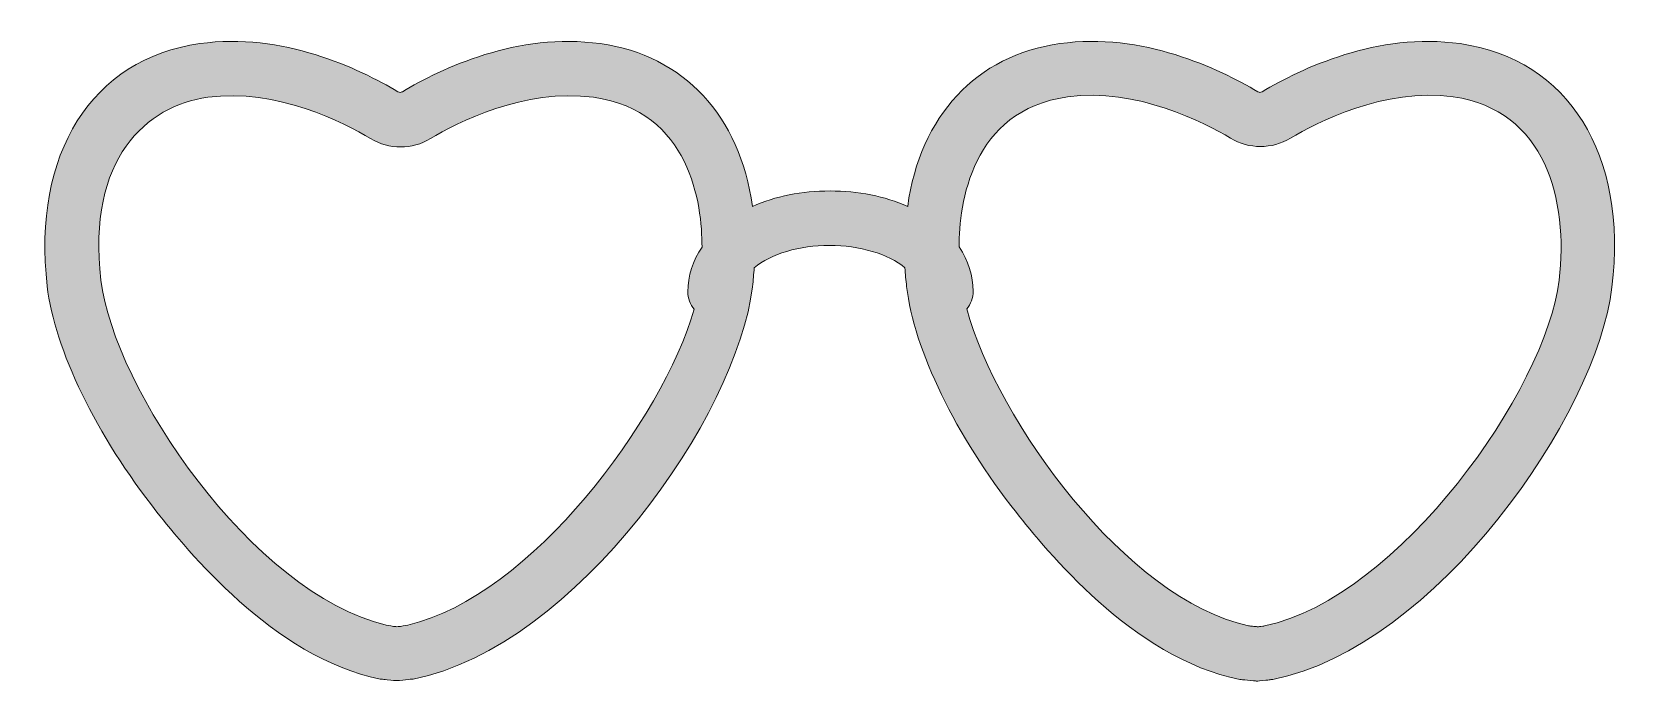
# Model space of a CAD drawing. Header units: inches. Extents: x 4 to 793, y -339 to -18.
import ezdxf

# ---------------------------------------------------------------- set-up
doc = ezdxf.new("R2010")
doc.units = ezdxf.units.IN
doc.header["$MEASUREMENT"] = 0
doc.layers.add('Layer 1', color=7, linetype='Continuous')

msp = doc.modelspace()

# ---------------------------------------------------------------- hatches: boundary and pattern name
at = {"layer": 'Layer 1', "true_color": 0xffffff}
h = msp.add_hatch(color=7, dxfattribs=at)
h.dxf.hatch_style = 2
edge = h.paths.add_edge_path()
edge.add_spline(control_points=[(709.72, -23.96), (709.72, -23.96), (709.71, -23.96), (709.71, -23.96), (668.99, -18.17), (630.91, -36.34), (611.84, -47.69), (611.84, -47.69), (611.64, -47.82), (611.64, -47.82), (611.11, -48.17), (610.34, -48.17), (609.81, -47.82), (609.81, -47.82), (609.61, -47.69), (609.61, -47.69), (590.54, -36.34), (552.47, -18.17), (511.74, -23.95), (470.45, -29.75), (442.72, -59.61), (436.55, -104.37), (425.22, -99.39), (412.09, -96.78), (398.17, -96.78), (384.25, -96.78), (371.13, -99.39), (359.8, -104.37), (353.64, -59.62), (325.92, -29.76), (284.61, -23.96), (243.88, -18.17), (205.81, -36.34), (186.74, -47.69), (186.74, -47.69), (186.53, -47.82), (186.53, -47.82), (186.01, -48.17), (185.24, -48.17), (184.71, -47.82), (184.71, -47.82), (184.51, -47.69), (184.51, -47.69), (165.44, -36.34), (127.36, -18.17), (86.65, -23.95), (33.23, -31.34), (3.61, -78.38), (11.17, -143.8), (14.73, -174.9), (35.51, -217.69), (65.42, -255.49), (79.63, -273.3), (122.87, -327.49), (175.84, -337.98), (175.84, -337.98), (176.54, -338.06), (176.54, -338.06), (176.9, -338.08), (177.98, -338.21), (179.17, -338.33), (182.27, -338.67), (183.19, -338.77), (183.75, -338.77), (184.06, -338.77), (184.08, -338.77), (186.95, -338.48), (188.75, -338.31), (190.9, -338.09), (191.23, -338.06), (191.23, -338.06), (192.13, -337.98), (192.13, -337.98), (272.71, -322), (352.46, -207.49), (359.83, -144.08), (360.23, -140.88), (360.46, -137.77), (360.66, -134.74), (368.9, -127.86), (382.96, -123.65), (397.94, -123.65), (412.66, -123.65), (427.03, -127.96), (435.21, -134.74), (435.42, -137.77), (435.65, -140.88), (436.04, -144.03), (439.6, -175.14), (460.38, -217.93), (490.29, -255.72), (504.5, -273.53), (547.74, -327.72), (600.71, -338.21), (600.71, -338.21), (601.44, -338.29), (601.44, -338.29), (601.94, -338.32), (604.09, -338.54), (605.89, -338.72), (608.76, -339), (608.78, -339), (609.09, -339), (609.65, -339), (610.57, -338.91), (613.68, -338.57), (614.86, -338.44), (615.94, -338.32), (616.1, -338.3), (616.1, -338.3), (617, -338.21), (617, -338.21), (697.58, -322.24), (777.33, -207.73), (784.7, -144.3), (792.7, -78.84), (763.27, -31.61), (709.72, -23.96)], knot_values=[0, 0, 0, 0, 1, 1, 1, 2, 2, 2, 3, 3, 3, 4, 4, 4, 5, 5, 5, 6, 6, 6, 7, 7, 7, 8, 8, 8, 9, 9, 9, 10, 10, 10, 11, 11, 11, 12, 12, 12, 13, 13, 13, 14, 14, 14, 15, 15, 15, 16, 16, 16, 17, 17, 17, 18, 18, 18, 19, 19, 19, 20, 20, 20, 21, 21, 21, 22, 22, 22, 23, 23, 23, 24, 24, 24, 25, 25, 25, 26, 26, 26, 27, 27, 27, 28, 28, 28, 29, 29, 29, 30, 30, 30, 31, 31, 31, 32, 32, 32, 33, 33, 33, 34, 34, 34, 35, 35, 35, 36, 36, 36, 37, 37, 37, 38, 38, 38, 39, 39, 39, 39], degree=3, periodic=1)
edge = h.paths.add_edge_path()
edge.add_spline(control_points=[(605.1, -311.71), (544.63, -298.73), (480.9, -210.36), (465.76, -155.06), (467.81, -152.66), (468.94, -149.6), (468.94, -146.3), (468.94, -138.74), (466.59, -131.34), (461.94, -124.31), (462.05, -103.18), (467.88, -56.97), (515.6, -50.26), (549.59, -45.57), (583.28, -62.97), (596.16, -70.65), (605.29, -76.18), (616.63, -76.18), (625.73, -70.67), (638.64, -62.97), (672.33, -45.56), (706.3, -50.26), (751.94, -56.78), (763.24, -101.33), (758.61, -140.85), (758.61, -140.85), (758.61, -140.86), (758.61, -140.86), (752.29, -194.88), (679.44, -297.7), (613.03, -311.77), (613.03, -311.77), (612.6, -311.9), (612.6, -311.9), (612.45, -311.91), (612.3, -311.9), (612.13, -311.91), (612.13, -311.91), (611.21, -312), (611.21, -312), (610.9, -312.06), (610.32, -312.13), (609.27, -312.14), (609.27, -312.14), (608.98, -312.11), (608.98, -312.11), (608.22, -312.02), (607.09, -311.91), (606.4, -311.91), (606.39, -311.91), (606.38, -311.91), (606.37, -311.91), (606.25, -311.9), (606.13, -311.87), (606.01, -311.85), (605.69, -311.79), (605.38, -311.74), (605.1, -311.71)], knot_values=[0, 0, 0, 0, 1, 1, 1, 2, 2, 2, 3, 3, 3, 4, 4, 4, 5, 5, 5, 6, 6, 6, 7, 7, 7, 8, 8, 8, 9, 9, 9, 10, 10, 10, 11, 11, 11, 12, 12, 12, 13, 13, 13, 14, 14, 14, 15, 15, 15, 16, 16, 16, 17, 17, 17, 18, 18, 18, 19, 19, 19, 19], degree=3, periodic=1)
edge = h.paths.add_edge_path()
edge.add_spline(control_points=[(331.02, -155.26), (315.38, -209.41), (250.51, -297.1), (189.47, -311.33), (189.47, -311.33), (189.39, -311.34), (189.39, -311.34), (187.99, -311.7), (186.3, -311.9), (184.68, -312.1), (184.68, -312.1), (183.81, -312.14), (183.81, -312.14), (183.81, -312.14), (183.53, -312.1), (183.53, -312.1), (181.9, -311.9), (180.22, -311.7), (178.75, -311.33), (112.47, -295.72), (43.98, -194.04), (37.74, -140.85), (30.66, -80.55), (60.35, -54.64), (90.5, -50.49), (124.48, -45.8), (158.17, -63.2), (171.05, -70.88), (180.18, -76.42), (191.53, -76.42), (200.63, -70.9), (213.53, -63.2), (247.24, -45.8), (281.2, -50.49), (329.29, -57.25), (334.89, -103.38), (334.88, -124.49), (330.29, -131.26), (327.87, -138.85), (327.87, -146.54), (327.87, -149.82), (328.99, -152.86), (331.02, -155.26)], knot_values=[0, 0, 0, 0, 1, 1, 1, 2, 2, 2, 3, 3, 3, 4, 4, 4, 5, 5, 5, 6, 6, 6, 7, 7, 7, 8, 8, 8, 9, 9, 9, 10, 10, 10, 11, 11, 11, 12, 12, 12, 13, 13, 13, 14, 14, 14, 14], degree=3, periodic=1)

# ---------------------------------------------------------------- linework, layer by layer
at = {"layer": 'Layer 1', "lineweight": 0}
for points, knots in [([(709.72, -23.96), (709.72, -23.96), (709.71, -23.96), (709.71, -23.96), (668.99, -18.17), (630.91, -36.34), (611.84, -47.69), (611.84, -47.69), (611.64, -47.82), (611.64, -47.82), (611.11, -48.17), (610.34, -48.17), (609.81, -47.82), (609.81, -47.82), (609.61, -47.69), (609.61, -47.69), (590.54, -36.34), (552.47, -18.17), (511.74, -23.95), (470.45, -29.75), (442.72, -59.61), (436.55, -104.37), (425.22, -99.39), (412.09, -96.78), (398.17, -96.78), (384.25, -96.78), (371.13, -99.39), (359.8, -104.37), (353.64, -59.62), (325.92, -29.76), (284.61, -23.96), (243.88, -18.17), (205.81, -36.34), (186.74, -47.69), (186.74, -47.69), (186.53, -47.82), (186.53, -47.82), (186.01, -48.17), (185.24, -48.17), (184.71, -47.82), (184.71, -47.82), (184.51, -47.69), (184.51, -47.69), (165.44, -36.34), (127.36, -18.17), (86.65, -23.95), (33.23, -31.34), (3.61, -78.38), (11.17, -143.8), (14.73, -174.9), (35.51, -217.69), (65.42, -255.49), (79.63, -273.3), (122.87, -327.49), (175.84, -337.98), (175.84, -337.98), (176.54, -338.06), (176.54, -338.06), (176.9, -338.08), (177.98, -338.21), (179.17, -338.33), (182.27, -338.67), (183.19, -338.77), (183.75, -338.77), (184.06, -338.77), (184.08, -338.77), (186.95, -338.48), (188.75, -338.31), (190.9, -338.09), (191.23, -338.06), (191.23, -338.06), (192.13, -337.98), (192.13, -337.98), (272.71, -322), (352.46, -207.49), (359.83, -144.08), (360.23, -140.88), (360.46, -137.77), (360.66, -134.74), (368.9, -127.86), (382.96, -123.65), (397.94, -123.65), (412.66, -123.65), (427.03, -127.96), (435.21, -134.74), (435.42, -137.77), (435.65, -140.88), (436.04, -144.03), (439.6, -175.14), (460.38, -217.93), (490.29, -255.72), (504.5, -273.53), (547.74, -327.72), (600.71, -338.21), (600.71, -338.21), (601.44, -338.29), (601.44, -338.29), (601.94, -338.32), (604.09, -338.54), (605.89, -338.72), (608.76, -339), (608.78, -339), (609.09, -339), (609.65, -339), (610.57, -338.91), (613.68, -338.57), (614.86, -338.44), (615.94, -338.32), (616.1, -338.3), (616.1, -338.3), (617, -338.21), (617, -338.21), (697.58, -322.24), (777.33, -207.73), (784.7, -144.3), (792.7, -78.84), (763.27, -31.61), (709.72, -23.96)], [0, 0, 0, 0, 1, 1, 1, 2, 2, 2, 3, 3, 3, 4, 4, 4, 5, 5, 5, 6, 6, 6, 7, 7, 7, 8, 8, 8, 9, 9, 9, 10, 10, 10, 11, 11, 11, 12, 12, 12, 13, 13, 13, 14, 14, 14, 15, 15, 15, 16, 16, 16, 17, 17, 17, 18, 18, 18, 19, 19, 19, 20, 20, 20, 21, 21, 21, 22, 22, 22, 23, 23, 23, 24, 24, 24, 25, 25, 25, 26, 26, 26, 27, 27, 27, 28, 28, 28, 29, 29, 29, 30, 30, 30, 31, 31, 31, 32, 32, 32, 33, 33, 33, 34, 34, 34, 35, 35, 35, 36, 36, 36, 37, 37, 37, 38, 38, 38, 39, 39, 39, 39]), ([(331.02, -155.26), (315.38, -209.41), (250.51, -297.1), (189.47, -311.33), (189.47, -311.33), (189.39, -311.34), (189.39, -311.34), (187.99, -311.7), (186.3, -311.9), (184.68, -312.1), (184.68, -312.1), (183.81, -312.14), (183.81, -312.14), (183.81, -312.14), (183.53, -312.1), (183.53, -312.1), (181.9, -311.9), (180.22, -311.7), (178.75, -311.33), (112.47, -295.72), (43.98, -194.04), (37.74, -140.85), (30.66, -80.55), (60.35, -54.64), (90.5, -50.49), (124.48, -45.8), (158.17, -63.2), (171.05, -70.88), (180.18, -76.42), (191.53, -76.42), (200.63, -70.9), (213.53, -63.2), (247.24, -45.8), (281.2, -50.49), (329.29, -57.25), (334.89, -103.38), (334.88, -124.49), (330.29, -131.26), (327.87, -138.85), (327.87, -146.54), (327.87, -149.82), (328.99, -152.86), (331.02, -155.26)], [0, 0, 0, 0, 1, 1, 1, 2, 2, 2, 3, 3, 3, 4, 4, 4, 5, 5, 5, 6, 6, 6, 7, 7, 7, 8, 8, 8, 9, 9, 9, 10, 10, 10, 11, 11, 11, 12, 12, 12, 13, 13, 13, 14, 14, 14, 14]), ([(605.1, -311.71), (544.63, -298.73), (480.9, -210.36), (465.76, -155.06), (467.81, -152.66), (468.94, -149.6), (468.94, -146.3), (468.94, -138.74), (466.59, -131.34), (461.94, -124.31), (462.05, -103.18), (467.88, -56.97), (515.6, -50.26), (549.59, -45.57), (583.28, -62.97), (596.16, -70.65), (605.29, -76.18), (616.63, -76.18), (625.73, -70.67), (638.64, -62.97), (672.33, -45.56), (706.3, -50.26), (751.94, -56.78), (763.24, -101.33), (758.61, -140.85), (758.61, -140.85), (758.61, -140.86), (758.61, -140.86), (752.29, -194.88), (679.44, -297.7), (613.03, -311.77), (613.03, -311.77), (612.6, -311.9), (612.6, -311.9), (612.45, -311.91), (612.3, -311.9), (612.13, -311.91), (612.13, -311.91), (611.21, -312), (611.21, -312), (610.9, -312.06), (610.32, -312.13), (609.27, -312.14), (609.27, -312.14), (608.98, -312.11), (608.98, -312.11), (608.22, -312.02), (607.09, -311.91), (606.4, -311.91), (606.39, -311.91), (606.38, -311.91), (606.37, -311.91), (606.25, -311.9), (606.13, -311.87), (606.01, -311.85), (605.69, -311.79), (605.38, -311.74), (605.1, -311.71)], [0, 0, 0, 0, 1, 1, 1, 2, 2, 2, 3, 3, 3, 4, 4, 4, 5, 5, 5, 6, 6, 6, 7, 7, 7, 8, 8, 8, 9, 9, 9, 10, 10, 10, 11, 11, 11, 12, 12, 12, 13, 13, 13, 14, 14, 14, 15, 15, 15, 16, 16, 16, 17, 17, 17, 18, 18, 18, 19, 19, 19, 19])]:
    msp.add_open_spline(points, degree=3, knots=knots, dxfattribs=at)

doc.saveas('drawing.dxf')
